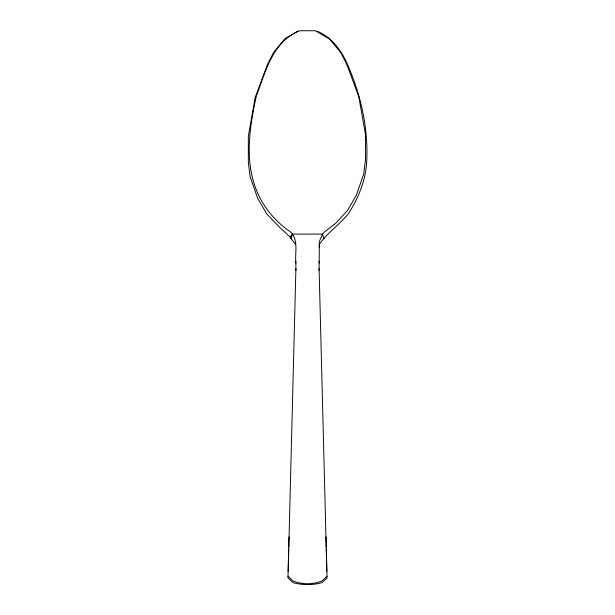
<?xml version="1.0" encoding="UTF-8"?>
<svg xmlns="http://www.w3.org/2000/svg" width="615" height="615" viewBox="0 0 615 615"><rect width="100%" height="100%" fill="white"/><g stroke="black" fill="none" stroke-linecap="round" stroke-linejoin="round"><path stroke-width="0.92" d="M319.093 270.362L319.154 261.283M319.154 263.082L319.331 241.526L322.483 234.1L324.651 231.809L335.805 223.16L347.421 210.599L356.393 195.163L363.719 173.991L365.487 159.977L365.487 134.6L358.814 96.732L346.829 64.544L340.933 52.836L329.671 39.083L315.334 30.75L299.666 30.75C272.606 41.451 265.226 72.247 256.186 96.732C249.221 128.95 243.924 164.182 258.608 195.163C265.68 210.015 276.765 222.584 290.349 231.809C298.936 239.85 294.746 252.78 295.846 263.082M319.3 247.661L319.331 244.355C327.441 232.847 339.234 224.736 348.236 213.928C358.322 198.461 365.495 180.772 366.663 162.222C368.531 128.712 360.974 95.371 347.636 64.736C341.494 50.553 331.777 37.238 317.109 31.165M295.907 268.563L288.796 547.304M289.019 536.88L287.974 578.008L293.094 582.72A34.986 21.025 0 0 0 321.906 582.72L327.026 578.008L325.981 536.88M288.158 571.274L288.743 549.218M295.669 244.355L291.018 238.62L292.517 234.1L322.483 234.1L323.982 238.62M291.018 238.62L289.996 236.944L292.517 234.1M327.026 576.217L321.906 581.014A36.347 33.395 0 0 1 293.094 581.014L287.974 576.217M297.891 31.165L284.876 38.737L273.383 52.782L267.364 64.736L255.133 97.624L248.337 136.299L248.337 162.222L250.136 176.528L257.608 198.161L266.764 213.928L279.671 227.365L289.996 236.944M319.093 268.563L326.204 547.304M326.257 549.218L326.842 571.274M295.846 261.283L295.907 270.362"/></g></svg>
